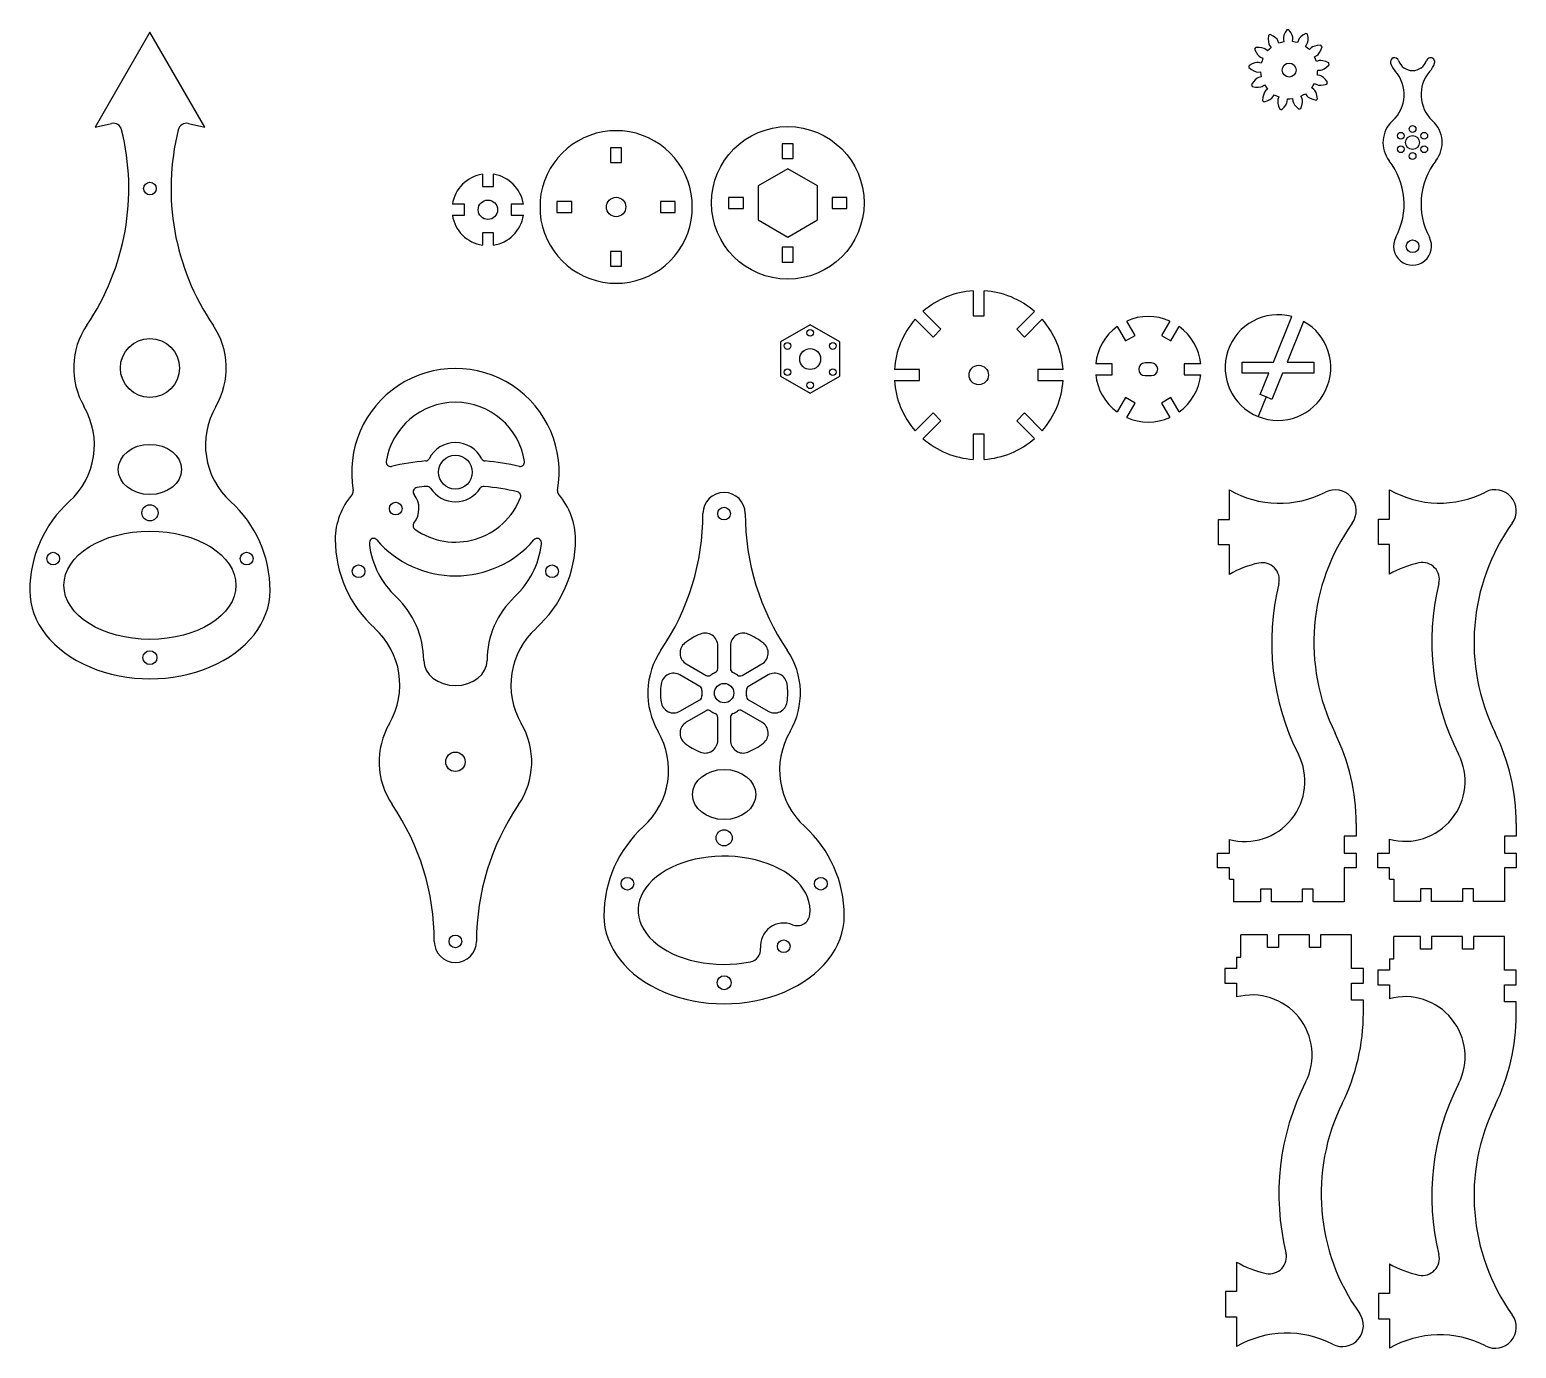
# Model space of a CAD drawing. Header units: millimetres. Extents: x 1 to 354, y -318 to 225.
# Drawn here: x 2.4 to 354.2, y -317.8 to -5.7 of the extents above; entities that cross this region are included whole.
import ezdxf

# ---------------------------------------------------------------- set-up
doc = ezdxf.new("R2010")
doc.units = ezdxf.units.MM

msp = doc.modelspace()

# ---------------------------------------------------------------- linework, layer by layer
at = {"color": 7, "linetype": 'Continuous', "lineweight": 25}
for p, q in [((30.8, -6.26), (17.8, -28.77)), ((43.79, -28.77), (30.8, -6.26)), ((295.69, -6.92), (295.49, -7.04)), ((295.9, -6.8), (295.69, -6.92)), ((300.09, -5.69), (299.85, -5.7)), ((300.33, -5.68), (300.09, -5.69)), ((304.56, -6.64), (304.34, -6.54)), ((304.77, -6.75), (304.56, -6.64)), ((292.37, -10.06), (292.24, -10.26)), ((292.5, -9.86), (292.37, -10.06)), ((295.29, -10.71), (294.82, -10.3)), ((295.74, -10.3), (295.29, -10.71)), ((296.18, -9.88), (295.74, -10.3)), ((295.79, -9.38), (296.18, -9.88)), ((297.98, -8.86), (297.75, -8.27)), ((298.56, -8.7), (297.98, -8.86)), ((299.15, -8.53), (298.56, -8.7)), ((299.03, -7.92), (299.15, -8.53)), ((301.21, -8.47), (301.29, -7.85)), ((301.81, -8.6), (301.21, -8.47)), ((302.4, -8.72), (301.81, -8.6)), ((302.59, -8.12), (302.4, -8.72)), ((304.26, -9.62), (304.62, -9.11)), ((304.73, -10.01), (304.26, -9.62)), ((305.19, -10.4), (304.73, -10.01)), ((305.64, -9.96), (305.19, -10.4)), ((308.07, -9.56), (307.93, -9.37)), ((308.21, -9.76), (308.07, -9.56)), ((293.78, -13.6), (293.17, -13.45)), ((293.6, -12.19), (294.17, -12.45)), ((293.98, -13.02), (293.78, -13.6)), ((294.17, -12.45), (293.98, -13.02)), ((306.42, -12.06), (306.98, -11.77)), ((306.65, -12.63), (306.42, -12.06)), ((306.89, -13.19), (306.65, -12.63)), ((307.49, -13), (306.89, -13.19)), ((309.82, -13.78), (309.79, -13.55)), ((309.86, -14.02), (309.82, -13.78)), ((290.88, -14.38), (290.86, -14.61)), ((290.91, -14.14), (290.88, -14.38)), ((292.97, -15.69), (293.59, -15.66)), ((293.78, -16.86), (293.17, -17.01)), ((293.59, -15.66), (293.69, -16.26)), ((293.69, -16.26), (293.78, -16.86)), ((307.09, -16.44), (307.15, -15.83)), ((307.71, -16.55), (307.09, -16.44)), ((307.15, -15.83), (307.2, -15.23)), ((307.2, -15.23), (307.83, -15.23)), ((291.49, -18.67), (291.58, -18.89)), ((291.58, -18.89), (291.67, -19.11)), ((294.03, -19.09), (294.57, -18.76)), ((294.57, -18.76), (294.93, -19.25)), ((295.29, -19.74), (294.82, -20.16)), ((294.93, -19.25), (295.29, -19.74)), ((296.56, -21.6), (296.88, -21.06)), ((296.88, -21.06), (297.43, -21.33)), ((303.73, -21.13), (304.26, -20.83)), ((304.26, -20.83), (304.62, -21.35)), ((305.76, -19.42), (306.09, -18.9)), ((306.26, -19.8), (305.76, -19.42)), ((306.09, -18.9), (306.42, -18.39)), ((306.42, -18.39), (306.98, -18.68)), ((309.34, -18.56), (309.42, -18.33)), ((309.42, -18.33), (309.49, -18.11)), ((294.11, -22.41), (294.29, -22.57)), ((294.29, -22.57), (294.47, -22.72)), ((297.43, -21.33), (297.98, -21.6)), ((297.98, -21.6), (297.75, -22.18)), ((298.16, -24.51), (298.4, -24.56)), ((298.4, -24.56), (298.63, -24.61)), ((299.96, -22.65), (299.99, -22.03)), ((299.99, -22.03), (300.6, -22.01)), ((300.6, -22.01), (301.21, -21.99)), ((301.21, -21.99), (301.29, -22.61)), ((302.73, -24.48), (302.96, -24.42)), ((302.96, -24.42), (303.19, -24.35)), ((303.2, -21.43), (303.73, -21.13)), ((303.46, -22), (303.2, -21.43)), ((306.77, -22.33), (306.94, -22.17)), ((306.94, -22.17), (307.11, -22.01)), ((17.8, -28.77), (21.7, -27.88)), ((39.89, -27.88), (43.79, -28.77)), ((142.63, -29.64), (139.63, -29.64)), ((139.83, -33.64), (139.83, -37.14)), ((142.43, -33.64), (139.83, -33.64)), ((142.43, -37.14), (142.43, -33.64)), ((183.05, -32.67), (180.45, -32.67)), ((180.45, -32.67), (180.45, -36.17)), ((183.05, -36.17), (183.05, -32.67)), ((139.83, -37.14), (142.43, -37.14)), ((181.75, -38.58), (174.75, -42.63)), ((180.45, -36.17), (183.05, -36.17)), ((188.75, -42.63), (181.75, -38.58)), ((109.48, -39.89), (109.48, -42.79)), ((112.08, -42.79), (112.08, -39.89)), ((109.48, -42.79), (112.08, -42.79)), ((171.25, -45.37), (167.75, -45.37)), ((167.75, -45.37), (167.75, -47.97)), ((171.25, -47.97), (171.25, -45.37)), ((174.75, -42.63), (174.75, -50.71)), ((188.75, -50.71), (188.75, -42.63)), ((192.25, -45.37), (192.25, -47.97)), ((195.75, -45.37), (192.25, -45.37)), ((195.75, -47.97), (195.75, -45.37)), ((105.28, -46.99), (102.38, -46.99)), ((105.28, -49.59), (105.28, -46.99)), ((119.18, -46.99), (116.28, -46.99)), ((116.28, -46.99), (116.28, -49.59)), ((123.13, -46.14), (123.13, -49.14)), ((130.63, -46.34), (127.13, -46.34)), ((127.13, -46.34), (127.13, -48.94)), ((127.13, -48.94), (130.63, -48.94)), ((130.63, -48.94), (130.63, -46.34)), ((155.13, -46.34), (151.63, -46.34)), ((151.63, -46.34), (151.63, -48.94)), ((151.63, -48.94), (155.13, -48.94)), ((155.13, -48.94), (155.13, -46.34)), ((159.13, -49.14), (159.13, -46.14)), ((167.75, -47.97), (171.25, -47.97)), ((192.25, -47.97), (195.75, -47.97)), ((102.38, -49.59), (105.28, -49.59)), ((116.28, -49.59), (119.18, -49.59)), ((174.75, -50.71), (181.75, -54.75)), ((181.75, -54.75), (188.75, -50.71)), ((112.08, -53.79), (109.48, -53.79)), ((109.48, -53.79), (109.48, -56.69)), ((112.08, -56.69), (112.08, -53.79)), ((142.43, -58.14), (139.83, -58.14)), ((139.83, -58.14), (139.83, -61.64)), ((142.43, -61.64), (142.43, -58.14)), ((183.05, -57.17), (180.45, -57.17)), ((180.45, -57.17), (180.45, -60.67)), ((183.05, -60.67), (183.05, -57.17)), ((139.83, -61.64), (142.43, -61.64)), ((180.45, -60.67), (183.05, -60.67)), ((139.63, -65.64), (142.63, -65.64)), ((225.64, -67.46), (225.64, -73.42)), ((228.24, -73.42), (228.24, -67.46)), ((217.96, -76.6), (213.75, -72.39)), ((225.64, -73.42), (228.24, -73.42)), ((240.13, -72.39), (235.92, -76.6)), ((296.67, -84.36), (301.04, -73.6)), ((187.05, -75.56), (180.05, -79.6)), ((194.05, -79.6), (187.05, -75.56)), ((211.91, -74.23), (216.12, -78.44)), ((216.12, -78.44), (217.96, -76.6)), ((235.92, -76.6), (237.76, -78.44)), ((237.76, -78.44), (241.97, -74.23)), ((259.71, -75.94), (261.68, -79.34)), ((263.93, -78.04), (261.96, -74.64)), ((272.14, -74.64), (270.18, -78.04)), ((272.43, -79.34), (274.39, -75.94)), ((303.82, -74.73), (299.91, -84.36)), ((180.05, -79.6), (180.05, -87.68)), ((194.05, -87.68), (194.05, -79.6)), ((261.68, -79.34), (263.93, -78.04)), ((270.18, -78.04), (272.43, -79.34)), ((289.26, -84.36), (296.67, -84.36)), ((289.26, -86.96), (289.26, -84.36)), ((299.91, -84.36), (306.26, -84.36)), ((306.26, -84.36), (306.26, -86.96)), ((180.05, -87.68), (187.05, -91.72)), ((187.05, -91.72), (194.05, -87.68)), ((212.94, -86.12), (206.98, -86.12)), ((212.94, -88.72), (212.94, -86.12)), ((246.9, -86.12), (240.94, -86.12)), ((240.94, -86.12), (240.94, -88.72)), ((258.55, -84.75), (254.62, -84.75)), ((254.62, -87.35), (258.55, -87.35)), ((258.55, -87.35), (258.55, -84.75)), ((267.8, -84.55), (266.31, -84.55)), ((266.31, -87.55), (267.8, -87.55)), ((279.48, -84.75), (275.55, -84.75)), ((275.55, -84.75), (275.55, -87.35)), ((275.55, -87.35), (279.48, -87.35)), ((295.62, -86.96), (289.26, -86.96)), ((293.55, -92.05), (295.62, -86.96)), ((298.85, -86.96), (296.33, -93.18)), ((306.26, -86.96), (298.85, -86.96)), ((206.98, -88.72), (212.94, -88.72)), ((240.94, -88.72), (246.9, -88.72)), ((261.68, -92.76), (259.71, -96.17)), ((263.93, -94.06), (261.68, -92.76)), ((261.96, -97.47), (263.93, -94.06)), ((272.43, -92.76), (270.18, -94.06)), ((270.18, -94.06), (272.14, -97.47)), ((274.39, -96.17), (272.43, -92.76)), ((294.94, -92.61), (293.06, -97.24)), ((294.94, -92.61), (293.55, -92.05)), ((296.33, -93.18), (294.94, -92.61)), ((216.12, -96.4), (211.91, -100.61)), ((213.75, -102.45), (217.96, -98.24)), ((217.96, -98.24), (216.12, -96.4)), ((237.76, -96.4), (235.92, -98.24)), ((235.92, -98.24), (240.13, -102.45)), ((241.97, -100.61), (237.76, -96.4)), ((228.24, -101.42), (225.64, -101.42)), ((225.64, -101.42), (225.64, -107.38)), ((228.24, -107.38), (228.24, -101.42)), ((286.26, -121.6), (286.26, -114.6)), ((324.15, -121.56), (324.15, -114.56)), ((283.66, -127.6), (283.66, -121.6)), ((283.66, -121.6), (286.26, -121.6)), ((321.55, -127.56), (321.55, -121.56)), ((321.55, -121.56), (324.15, -121.56)), ((286.26, -127.6), (283.66, -127.6)), ((286.26, -134.6), (286.26, -127.6)), ((324.15, -127.56), (321.55, -127.56)), ((324.15, -134.56), (324.15, -127.56)), ((165.18, -156.92), (165.18, -151.51)), ((168.18, -151.51), (168.18, -156.92)), ((157.74, -155.81), (162.42, -158.52)), ((170.94, -158.52), (175.62, -155.81)), ((160.92, -161.11), (156.24, -158.41)), ((177.12, -158.41), (172.44, -161.11)), ((156.24, -167), (160.92, -164.3)), ((172.44, -164.3), (177.12, -167)), ((162.42, -166.9), (157.74, -169.6)), ((165.18, -173.9), (165.18, -168.49)), ((168.18, -168.49), (168.18, -173.9)), ((175.62, -169.6), (170.94, -166.9)), ((316.26, -196.6), (313.46, -196.6)), ((313.46, -196.6), (313.46, -200.6)), ((316.26, -193.6), (316.26, -196.6)), ((354.15, -196.56), (351.35, -196.56)), ((351.35, -196.56), (351.35, -200.56)), ((354.15, -193.56), (354.15, -196.56)), ((286.26, -200.6), (286.26, -197.35)), ((324.15, -200.56), (324.15, -197.31)), ((283.46, -204.1), (283.46, -200.6)), ((283.46, -200.6), (286.26, -200.6)), ((313.46, -200.6), (316.26, -200.6)), ((316.26, -200.6), (316.26, -204.1)), ((321.35, -204.06), (321.35, -200.56)), ((321.35, -200.56), (324.15, -200.56)), ((351.35, -200.56), (354.15, -200.56)), ((354.15, -200.56), (354.15, -204.06)), ((286.26, -204.1), (283.46, -204.1)), ((286.26, -206.77), (286.26, -204.1)), ((286.26, -206.77), (287.26, -206.77)), ((287.26, -206.77), (287.26, -212.1)), ((316.26, -204.1), (313.46, -204.1)), ((313.46, -204.1), (313.46, -212.1)), ((324.15, -204.06), (321.35, -204.06)), ((324.15, -206.73), (324.15, -204.06)), ((324.15, -206.73), (325.15, -206.73)), ((325.15, -206.73), (325.15, -212.06)), ((354.15, -204.06), (351.35, -204.06)), ((351.35, -204.06), (351.35, -212.06)), ((296.19, -209.1), (293.59, -209.1)), ((293.59, -209.1), (293.59, -212.1)), ((296.19, -212.1), (296.19, -209.1)), ((306.12, -209.1), (303.52, -209.1)), ((303.52, -209.1), (303.52, -212.1)), ((306.12, -212.1), (306.12, -209.1)), ((334.08, -209.06), (331.48, -209.06)), ((331.48, -209.06), (331.48, -212.06)), ((334.08, -212.06), (334.08, -209.06)), ((344.02, -209.06), (341.42, -209.06)), ((341.42, -209.06), (341.42, -212.06)), ((344.02, -212.06), (344.02, -209.06)), ((293.59, -212.1), (287.26, -212.1)), ((303.52, -212.1), (296.19, -212.1)), ((313.46, -212.1), (306.12, -212.1)), ((331.48, -212.06), (325.15, -212.06)), ((341.42, -212.06), (334.08, -212.06)), ((351.35, -212.06), (344.02, -212.06)), ((288.97, -225.23), (288.97, -219.89)), ((295.3, -219.89), (288.97, -219.89)), ((295.3, -222.89), (295.3, -219.89)), ((305.23, -219.89), (297.9, -219.89)), ((297.9, -219.89), (297.9, -222.89)), ((305.23, -222.89), (305.23, -219.89)), ((315.17, -219.89), (307.83, -219.89)), ((307.83, -219.89), (307.83, -222.89)), ((315.17, -227.89), (315.17, -219.89)), ((325.15, -225.63), (325.15, -220.29)), ((331.48, -220.29), (325.15, -220.29)), ((331.48, -223.29), (331.48, -220.29)), ((341.42, -220.29), (334.08, -220.29)), ((334.08, -220.29), (334.08, -223.29)), ((341.42, -223.29), (341.42, -220.29)), ((351.35, -220.29), (344.02, -220.29)), ((344.02, -220.29), (344.02, -223.29)), ((351.35, -228.29), (351.35, -220.29)), ((297.9, -222.89), (295.3, -222.89)), ((307.83, -222.89), (305.23, -222.89)), ((334.08, -223.29), (331.48, -223.29)), ((344.02, -223.29), (341.42, -223.29)), ((287.97, -227.89), (285.17, -227.89)), ((285.17, -227.89), (285.17, -231.39)), ((287.97, -225.23), (288.97, -225.23)), ((287.97, -225.23), (287.97, -227.89)), ((317.97, -227.89), (315.17, -227.89)), ((317.97, -231.39), (317.97, -227.89)), ((324.15, -228.29), (321.35, -228.29)), ((321.35, -228.29), (321.35, -231.79)), ((324.15, -225.63), (325.15, -225.63)), ((324.15, -225.63), (324.15, -228.29)), ((354.15, -228.29), (351.35, -228.29)), ((354.15, -231.79), (354.15, -228.29)), ((285.17, -231.39), (287.97, -231.39)), ((287.97, -231.39), (287.97, -234.64)), ((315.17, -235.39), (315.17, -231.39)), ((315.17, -231.39), (317.97, -231.39)), ((321.35, -231.79), (324.15, -231.79)), ((324.15, -231.79), (324.15, -235.04)), ((351.35, -235.79), (351.35, -231.79)), ((351.35, -231.79), (354.15, -231.79)), ((317.97, -235.39), (315.17, -235.39)), ((317.97, -238.39), (317.97, -235.39)), ((354.15, -235.79), (351.35, -235.79)), ((354.15, -238.79), (354.15, -235.79)), ((287.97, -297.39), (287.97, -304.39)), ((324.15, -297.79), (324.15, -304.79)), ((287.97, -304.39), (285.37, -304.39)), ((285.37, -304.39), (285.37, -310.39)), ((324.15, -304.79), (321.55, -304.79)), ((321.55, -304.79), (321.55, -310.79)), ((285.37, -310.39), (287.97, -310.39)), ((287.97, -310.39), (287.97, -317.39)), ((321.55, -310.79), (324.15, -310.79)), ((324.15, -310.79), (324.15, -317.79))]:
    msp.add_line(p, q, dxfattribs=at)
for centre, radius in [((300.39, -15.23), 1.65), ((181.75, -46.67), 18.06), ((326.84, -30.78), 0.8), ((329.61, -32.38), 1.65), ((329.61, -29.18), 0.8), ((332.38, -30.78), 0.8), ((326.84, -33.98), 0.8), ((329.61, -35.58), 0.8), ((332.38, -33.98), 0.8), ((30.8, -43.27), 1.5), ((141.13, -47.64), 2.3), ((110.78, -48.29), 2.3), ((329.61, -56.93), 1.5), ((187.05, -77.44), 0.8), ((30.8, -85.76), 7), ((181.69, -80.54), 0.8), ((192.42, -80.54), 0.8), ((187.05, -83.64), 2.48), ((181.69, -86.74), 0.8), ((192.42, -86.74), 0.8), ((226.94, -87.42), 2.3), ((187.05, -89.84), 0.8), ((103.09, -110.42), 4), ((30.8, -120.04), 1.91), ((88.97, -119.05), 1.5), ((166.68, -120.21), 1.5), ((7.9, -130.88), 1.5), ((53.69, -130.88), 1.5), ((80.19, -133.86), 1.5), ((125.98, -133.86), 1.5), ((30.8, -154.32), 1.65), ((166.68, -162.71), 2.3), ((103.09, -178.97), 2.3), ((166.68, -196.98), 1.91), ((143.78, -207.82), 1.5), ((189.57, -207.82), 1.5), ((103.09, -221.47), 1.5), ((180.8, -222.63), 1.5), ((166.68, -231.26), 1.65)]:
    msp.add_circle(centre, radius, dxfattribs=at)
for centre, radius, start, end in [((325.35, -13.3), 1, 19.0451, 199.0451), ((329.61, -11.84), 5.5, 199.0451, 221.6254), ((329.61, -11.84), 3.5, 199.0451, 340.9549), ((333.86, -13.3), 1, 340.9549, 160.9549), ((329.61, -11.84), 5.5, 318.3746, 340.9549), ((319.25, -21.04), 8.36, 312.4163, 41.6254), ((339.97, -21.04), 8.36, 138.3746, 227.5837), ((22.15, -29.83), 2, 13.9865, 102.8418), ((39.44, -29.83), 2, 77.1582, 166.0135), ((329.61, -32.38), 7, 132.4163, 217.9039), ((329.61, -32.38), 7, 322.0961, 47.5837), ((-31.8, -43.27), 57.6, 325.8281, 13.9865), ((93.39, -43.27), 57.6, 166.0135, 214.1719), ((141.13, -47.64), 18.06, 94.7636, 175.2364), ((141.13, -47.64), 18.06, 4.7636, 85.2364), ((310.91, -46.95), 16.7, 331.8947, 37.9039), ((348.31, -46.95), 16.7, 142.0961, 208.1053), ((110.78, -48.29), 8.5, 98.7974, 171.2026), ((110.78, -48.29), 8.5, 8.7974, 81.2026), ((141.13, -47.64), 18.06, 184.7636, 265.2364), ((141.13, -47.64), 18.06, 274.7636, 355.2364), ((110.78, -48.29), 8.5, 188.7974, 261.2026), ((110.78, -48.29), 8.5, 278.7974, 351.2026), ((329.61, -56.93), 4.5, 151.8947, 28.1053), ((226.94, -87.42), 20, 93.7269, 131.2731), ((226.94, -87.42), 20, 48.7269, 86.2731), ((267.05, -86.05), 12.5, 65.9696, 114.0304), ((297.76, -85.66), 12.5, 74.7921, 247.9), ((30.8, -85.76), 18.06, 145.8281, 210.2611), ((30.8, -85.76), 18.06, 329.7389, 34.1719), ((226.94, -87.42), 20, 138.7269, 176.2731), ((226.94, -87.42), 20, 3.7269, 41.2731), ((267.05, -86.05), 12.5, 125.9696, 174.0304), ((267.05, -86.05), 12.5, 5.9696, 54.0304), ((297.76, -85.66), 12.5, 247.9, 61.0079), ((103.09, -110.42), 24.55, 349.8942, 190.1058), ((267.05, -86.05), 12.5, 185.9696, 234.0304), ((266.31, -86.05), 1.5, 90, 270), ((267.8, -86.05), 1.5, 270, 90), ((267.05, -86.05), 12.5, 305.9696, 354.0304), ((226.94, -87.42), 20, 183.7269, 221.2731), ((226.94, -87.42), 20, 318.7269, 356.2731), ((-0.41, -103.97), 18.06, 312.139, 30.2611), ((62, -103.97), 18.06, 149.7389, 227.861), ((103.09, -110.42), 16.55, 8.706, 171.294), ((267.05, -86.05), 12.5, 245.9696, 294.0304), ((103.09, -110.42), 7, 27.1448, 152.8552), ((226.94, -87.42), 20, 228.7269, 266.2731), ((226.94, -87.42), 20, 273.7269, 311.2731), ((87.72, -108.06), 1, 171.294, 282.2294), ((103.09, -178.97), 71.56, 95.6306, 102.2294), ((95.97, -106.77), 1, 275.6306, 332.8552), ((110.2, -106.77), 1, 207.1448, 264.3694), ((103.09, -178.97), 71.56, 77.7706, 84.3694), ((118.45, -108.06), 1, 257.7706, 8.706), ((77.93, -114.9), 1, 320.6711, 10.1058), ((94.09, -115.05), 1, 98.0109, 217.9794), ((88.97, -119.05), 5.5, 321.6501, 37.9794), ((103.09, -178.97), 65.56, 95.9696, 98.0109), ((96.37, -114.77), 1, 32.9399, 95.9696), ((103.09, -110.42), 7, 212.9399, 327.0601), ((109.8, -114.77), 1, 84.0304, 147.0601), ((103.09, -178.97), 65.56, 77.0319, 84.0304), ((117.57, -116.06), 1, 338.706, 77.0319), ((128.24, -114.9), 1, 169.8942, 219.3289), ((166.68, -120.21), 5, 0, 180), ((298.12, -94.05), 23.73, 240, 297.2092), ((311.26, -119.6), 5, 324.3809, 117.2092), ((336.02, -94.01), 23.73, 240, 297.2092), ((349.15, -119.56), 5, 324.3809, 117.2092), ((30.8, -138.45), 28.44, 132.139, 180), ((30.8, -138.45), 28.44, 0, 47.861), ((103.09, -110.42), 16.55, 234.5293, 338.706), ((94.06, -123.08), 1, 141.6501, 234.5293), ((104.08, -120.21), 57.6, 325.8281, 0), ((229.28, -120.21), 57.6, 180, 214.1719), ((354.71, -150.73), 48.45, 144.3809, 206.2595), ((392.6, -150.69), 48.45, 144.3809, 206.2595), ((103.09, -126.28), 28.44, 180, 227.861), ((83.74, -127.1), 1, 40.7725, 176.316), ((103.09, -110.42), 24.55, 220.7725, 319.2275), ((122.43, -127.1), 1, 3.684, 139.2275), ((103.09, -126.28), 28.44, 312.139, 0), ((103.14, -124.9), 20.59, 187.396, 226.8823), ((103.03, -124.9), 20.59, 313.1177, 352.604), ((298.12, -155.15), 23.73, 101.8894, 120), ((294.06, -135.84), 4, 346.2113, 101.8894), ((336.02, -155.11), 23.73, 101.8894, 120), ((331.95, -135.8), 4, 346.2113, 101.8894), ((354.71, -150.73), 58.45, 166.2113, 206.9296), ((392.6, -150.69), 58.45, 166.2113, 206.9296), ((74.99, -154.97), 20.59, 0, 46.8823), ((131.18, -154.97), 20.59, 133.1177, 180), ((71.88, -160.77), 18.06, 329.7389, 47.861), ((134.29, -160.77), 18.06, 132.139, 210.2611), ((159.24, -153.21), 3, 128.0955, 240), ((166.68, -162.71), 15.06, 111.9045, 128.0955), ((162.18, -151.51), 3, 0, 111.9045), ((171.18, -151.51), 3, 68.0955, 180), ((166.68, -162.71), 15.06, 51.9045, 68.0955), ((174.12, -153.21), 3, 300, 51.9045), ((166.68, -162.71), 18.06, 145.8281, 210.2611), ((166.68, -162.71), 18.06, 329.7389, 34.1719), ((154.74, -161.01), 3, 60, 171.9045), ((166.68, -162.71), 5.3, 113.3799, 126.6201), ((164.18, -156.92), 1, 293.3799, 0), ((169.18, -156.92), 1, 180, 246.6201), ((166.68, -162.71), 5.3, 53.3799, 66.6201), ((178.62, -161.01), 3, 8.0955, 120), ((166.68, -162.71), 15.06, 171.9045, 188.0955), ((160.42, -161.98), 1, 353.3799, 60), ((162.92, -157.65), 1, 240, 306.6201), ((170.44, -157.65), 1, 233.3799, 300), ((172.94, -161.98), 1, 120, 186.6201), ((166.68, -162.71), 15.06, 351.9045, 8.0955), ((154.74, -164.41), 3, 188.0955, 300), ((160.42, -163.43), 1, 300, 6.6201), ((166.68, -162.71), 5.3, 173.3799, 186.6201), ((166.68, -162.71), 5.3, 353.3799, 6.6201), ((172.94, -163.43), 1, 173.3799, 240), ((178.62, -164.41), 3, 240, 351.9045), ((162.92, -167.76), 1, 53.3799, 120), ((166.68, -162.71), 5.3, 233.3799, 246.6201), ((164.18, -168.49), 1, 0, 66.6201), ((169.18, -168.49), 1, 113.3799, 180), ((166.68, -162.71), 5.3, 293.3799, 306.6201), ((170.44, -167.76), 1, 60, 126.6201), ((103.09, -178.97), 18.06, 149.7389, 214.1719), ((103.09, -178.97), 18.06, 325.8281, 30.2611), ((135.48, -180.91), 18.06, 312.139, 30.2611), ((159.24, -172.2), 3, 120, 231.9045), ((174.12, -172.2), 3, 308.0955, 60), ((197.88, -180.91), 18.06, 149.7389, 227.861), ((267.81, -193.6), 48.45, 0, 26.2595), ((305.7, -193.56), 48.45, 0, 26.2595), ((166.68, -162.71), 15.06, 231.9045, 248.0955), ((162.18, -173.9), 3, 248.0955, 0), ((171.18, -173.9), 3, 180, 291.9045), ((166.68, -162.71), 15.06, 291.9045, 308.0955), ((289.93, -183.63), 14.2, 255, 26.9296), ((327.83, -183.59), 14.2, 255, 26.9296), ((40.49, -221.47), 57.6, 0, 34.1719), ((165.68, -221.47), 57.6, 145.8281, 180), ((166.68, -215.4), 28.44, 132.139, 180), ((166.68, -215.4), 28.44, 0, 47.861), ((180.8, -222.63), 5.5, 67.8652, 185.0305), ((184, -214.76), 3, 247.8652, 352.8411), ((103.09, -221.47), 5, 180, 0), ((172.33, -223.38), 3, 281.4701, 5.0305), ((291.64, -248.36), 14.2, 333.0704, 105), ((327.83, -248.76), 14.2, 333.0704, 105), ((269.52, -238.39), 48.45, 333.7405, 0), ((305.7, -238.79), 48.45, 333.7405, 0), ((356.42, -281.26), 58.45, 153.0704, 193.7887), ((392.6, -281.67), 58.45, 153.0704, 193.7887), ((356.42, -281.26), 48.45, 153.7405, 215.6191), ((392.6, -281.67), 48.45, 153.7405, 215.6191), ((295.77, -296.15), 4, 258.1106, 13.7887), ((299.83, -276.84), 23.73, 240, 258.1106), ((336.02, -277.25), 23.73, 240, 258.1106), ((331.95, -296.55), 4, 258.1106, 13.7887), ((312.97, -312.39), 5, 242.7908, 35.6191), ((349.15, -312.79), 5, 242.7908, 35.6191), ((299.83, -337.94), 23.73, 62.7908, 120), ((336.02, -338.34), 23.73, 62.7908, 120)]:
    msp.add_arc(centre, radius, start, end, dxfattribs=at)
for centre, major_axis, ratio in [((30.8, -109.77), (-7.5, 0), 0.792644), ((30.8, -137.18), (20.36, 0), 0.629235), ((166.68, -186.71), (-7.5, 0), 0.792644)]:
    msp.add_ellipse(centre, major_axis=major_axis, ratio=ratio, dxfattribs=at)
for centre, major_axis, ratio, start_param, end_param in [((103.09, -126.28), (28.44, 0), 0.733612, 2.600385, 3.141593), ((103.09, -126.28), (-28.44, 0), 0.733612, 3.141593, 3.682801), ((103.09, -127.56), (20.36, 0), 0.629235, 3.1011, 3.141593), ((103.09, -127.56), (-20.36, 0), 0.629235, 3.141593, 3.182085), ((30.8, -138.45), (-28.44, 0), 0.733612, 0, 3.141593), ((103.09, -154.97), (7.5, 0), 0.792644, 3.141593, 6.283185), ((166.68, -214.12), (20.36, 0), 0.629235, 6.204317, 11.307515), ((166.68, -215.4), (-28.44, 0), 0.733612, 0, 3.141593)]:
    msp.add_ellipse(centre, major_axis=major_axis, ratio=ratio, start_param=start_param, end_param=end_param, dxfattribs=at)
for points in [[(297.75, -8.27), (297.61, -7.91), (296.93, -7.25), (295.9, -6.8)], [(299.85, -5.7), (299.2, -6.61), (298.96, -7.53), (299.03, -7.92)], [(301.29, -7.85), (301.33, -7.46), (301.04, -6.55), (300.33, -5.68)], [(304.34, -6.54), (303.34, -7.05), (302.7, -7.75), (302.59, -8.12)], [(304.62, -9.11), (304.84, -8.78), (305, -7.85), (304.77, -6.75)], [(292.24, -10.26), (292.62, -11.31), (293.24, -12.03), (293.6, -12.19)], [(294.82, -10.3), (294.53, -10.04), (293.62, -9.77), (292.5, -9.86)], [(295.49, -7.04), (295.33, -8.15), (295.55, -9.08), (295.79, -9.38)], [(307.93, -9.37), (306.8, -9.35), (305.91, -9.68), (305.64, -9.96)], [(306.98, -11.77), (307.32, -11.59), (307.9, -10.84), (308.21, -9.76)], [(293.17, -13.45), (292.79, -13.35), (291.86, -13.54), (290.91, -14.14)], [(309.79, -13.55), (308.8, -13.01), (307.86, -12.88), (307.49, -13)], [(307.83, -15.23), (308.22, -15.23), (309.08, -14.83), (309.86, -14.02)], [(290.86, -14.61), (291.69, -15.37), (292.58, -15.72), (292.97, -15.69)], [(293.17, -17.01), (292.79, -17.1), (292.05, -17.7), (291.49, -18.67)], [(309.49, -18.11), (308.87, -17.17), (308.1, -16.62), (307.71, -16.55)], [(291.67, -19.11), (292.76, -19.4), (293.7, -19.29), (294.03, -19.09)], [(294.82, -20.16), (294.53, -20.42), (294.15, -21.29), (294.11, -22.41)], [(307.11, -22.01), (307, -20.89), (306.57, -20.04), (306.26, -19.8)], [(306.98, -18.68), (307.32, -18.87), (308.27, -18.91), (309.34, -18.56)], [(294.47, -22.72), (295.57, -22.47), (296.35, -21.94), (296.56, -21.6)], [(297.75, -22.18), (297.61, -22.55), (297.68, -23.49), (298.16, -24.51)], [(298.63, -24.61), (299.48, -23.88), (299.94, -23.05), (299.96, -22.65)], [(301.29, -22.61), (301.33, -23), (301.84, -23.81), (302.73, -24.48)], [(303.19, -24.35), (303.61, -23.31), (303.62, -22.36), (303.46, -22)], [(304.62, -21.35), (304.84, -21.67), (305.66, -22.15), (306.77, -22.33)]]:
    msp.add_open_spline(points, degree=3, dxfattribs=at)

doc.saveas('drawing.dxf')
